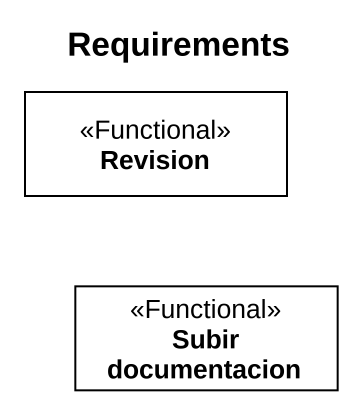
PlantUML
@startuml
title Requirements
hide circle
hide empty members
class Revision <<Functional>>
class "Subir documentacion" as Subir_documentacion <<Functional>>
@enduml
